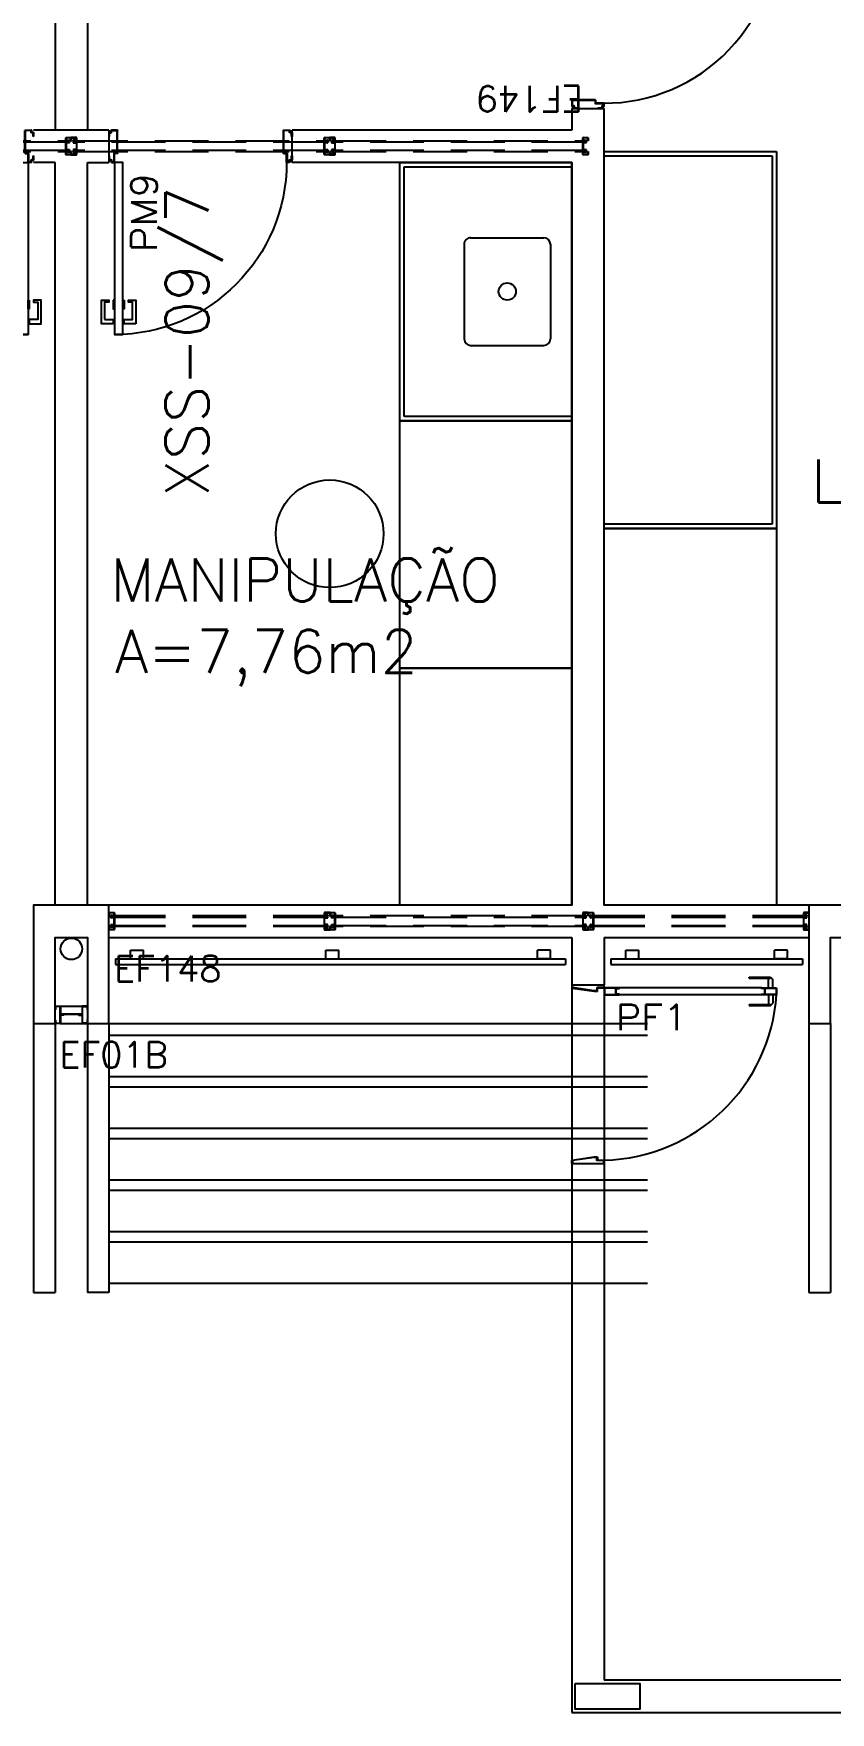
# Model space of a CAD drawing. Header units: millimetres. Extents: x 2046 to 2564, y 885 to 1120.
# Drawn here: x 2190.71 to 2194.41, y 918.5 to 926.3 of the extents above; entities that cross this region are included whole.
import ezdxf

# ---------------------------------------------------------------- set-up
doc = ezdxf.new("R2010")
doc.units = ezdxf.units.MM
doc.header["$LTSCALE"] = 10
doc.linetypes.add('HIDDEN', pattern=[0.375, 0.25, -0.125])
for name, color, linetype in [('AR-ALV', 2, 'Continuous'), ('AR-ALV-H', 1, 'Continuous'), ('AR-BANCADAS', 1, 'Continuous'), ('AR-BRISEPROJ', 1, 'HIDDEN'), ('AR-ESQ', 1, 'Continuous'), ('AR-ESQ-C', 1, 'Continuous'), ('AR-ESTC', 3, 'Continuous'), ('AR-PERGOLAPROJ', 1, 'HIDDEN'), ('AR-PORTA', 1, 'Continuous'), ('AR-PROJ', 1, 'HIDDEN'), ('BC- VISTA', 1, 'Continuous'), ('BC-CUBA', 1, 'Continuous'), ('BGR- VISTA', 12, 'Continuous'), ('BR-MONTANTE', 242, 'Continuous'), ('BR-PAINEL', 1, 'Continuous'), ('coz1', 1, 'Continuous'), ('DET-VIDRO-FERR-V', 2, 'Continuous'), ('DT-ESQ-CHAPA DOBRADA-C', 1, 'Continuous'), ('DT-ESQ-CHAPA DOBRADA-V', 2, 'Continuous'), ('DT-ESQ-MARCO-V', 1, 'Continuous'), ('DT-ESQ-PERFIL U-C', 2, 'Continuous'), ('DT-ESQ-PROJ', 1, 'HIDDEN'), ('DT-TXTESQ', 2, 'Continuous'), ('DT-TXTMOD', 1, 'Continuous'), ('ENDEREÇO', 2, 'Continuous'), ('maçaneta', 1, 'Continuous'), ('mov', 1, 'Continuous'), ('PF-TXT', 2, 'Continuous'), ('PF-V', 1, 'Continuous'), ('PG-PROJ', 1, 'HIDDEN'), ('PM-PERFIL U-C', 2, 'Continuous'), ('PM-TXT', 2, 'Continuous'), ('PM-VIDRO', 2, 'Continuous'), ('pm1', 2, 'Continuous'), ('pm2', 1, 'Continuous'), ('Área', 2, 'Continuous')]:
    doc.layers.add(name, color=color, linetype=linetype)
doc.styles.add('S10', font='simplex.shx', dxfattribs={"height": 0.1})
doc.styles.add('S12', font='simplex.shx', dxfattribs={"width": 1.1, "height": 0.12})
doc.styles.add('UNB-100', font='simplex.shx', dxfattribs={"height": 0.2})
doc.styles.add('UNB1-100', font='simplex.shx', dxfattribs={"height": 0.2})

# ---------------------------------------------------------------- blocks, each defined once
blk = doc.blocks.new('BCP08')
at = {"layer": 'BC- VISTA'}
blk.add_lwpolyline([(0.8, 0), (0.8, -1.1), (0, -1.1), (0, 0)], close=True, dxfattribs=at)
blk = doc.blocks.new('BCP16')
at = {"layer": 'BC- VISTA'}
blk.add_lwpolyline([(0.8, 0), (0.8, -1.75), (0, -1.75), (0, 0)], close=True, dxfattribs=at)
blk = doc.blocks.new('CUBAbnc-01P')
at = {"layer": 'coz1'}
for p, q in [((-0.25, -0.4705), (-0.25, -0.1305)), ((-0.22, -0.1005), (0.22, -0.1005)), ((0.25, -0.4705), (0.25, -0.1305)), ((-0.22, -0.5005), (0.22, -0.5005))]:
    blk.add_line(p, q, dxfattribs=at)
blk.add_circle((0, -0.3005), 0.04, dxfattribs=at)
for centre, start, end in [((-0.22, -0.1305), 90, 180), ((0.22, -0.1305), 0, 90), ((-0.22, -0.4705), 180, 270), ((0.22, -0.4705), 270, 0)]:
    blk.add_arc(centre, 0.03, start, end, dxfattribs=at)
blk = doc.blocks.new('BCP01')
at = {"layer": 'BC- VISTA'}
for p, q in [((0, -0.02), (0.78, -0.02)), ((0.78, -0.02), (0.78, -1.18)), ((0.78, -1.18), (0, -1.18))]:
    blk.add_line(p, q, dxfattribs=at)
blk.add_lwpolyline([(0.8, 0), (0.8, -1.2), (0, -1.2), (0, 0)], close=True, dxfattribs=at)
at = {"layer": 'BC-CUBA', "rotation": 90}
blk.add_blockref('CUBAbnc-01P', (0, -0.6), dxfattribs=at)
blk = doc.blocks.new('BCP10')
at = {"layer": 'BC- VISTA'}
blk.add_lwpolyline([(0.8, 0), (0.8, -1.15), (0, -1.15), (0, 0)], close=True, dxfattribs=at)
blk = doc.blocks.new('BCP05')
at = {"layer": 'BC- VISTA'}
for p, q in [((0, -0.02), (0.78, -0.02)), ((0.78, -0.02), (0.78, -1.73)), ((0.78, -1.73), (0, -1.73))]:
    blk.add_line(p, q, dxfattribs=at)
blk.add_lwpolyline([(0.8, 0), (0.8, -1.75), (0, -1.75), (0, 0)], close=True, dxfattribs=at)
blk = doc.blocks.new('PG-MODULO3-PJ-B')
at = {"layer": 'PG-PROJ'}
for p, q in [((0, 0), (0, -1.25)), ((3.45, 0), (3.45, -1.25)), ((0.1, 0), (3.35, 0)), ((0.1, 0), (0.1, -1.25)), ((0.1, -0.0535), (3.35, -0.0535)), ((3.35, 0), (3.35, -1.25)), ((0.1, -0.2457), (3.35, -0.2457)), ((0.1, -0.2935), (3.35, -0.2935)), ((0.1, -0.4857), (3.35, -0.4857)), ((0.1, -0.5335), (3.35, -0.5335)), ((0.1, -0.7257), (3.35, -0.7257)), ((0.1, -0.7735), (3.35, -0.7735)), ((0.1, -0.9657), (3.35, -0.9657)), ((0.1, -1.0135), (3.35, -1.0135)), ((0.1, -1.2057), (3.35, -1.2057)), ((0.1, -1.25), (0, -1.25)), ((3.35, -1.25), (3.45, -1.25))]:
    blk.add_line(p, q, dxfattribs=at)
blk = doc.blocks.new('BR-MODULO4')
at = {"layer": 'BR-MONTANTE'}
for p, q in [((0.1, -0.1), (0.1, -0.06)), ((0.1, -0.06), (0.16, -0.06)), ((0.16, -0.1), (0.16, -0.06)), ((1.0075, -0.06), (1.0675, -0.06)), ((1.0075, -0.1), (1.0075, -0.06)), ((1.0675, -0.1), (1.0675, -0.06)), ((1.99, -0.1), (1.99, -0.06)), ((2.05, -0.06), (1.99, -0.06)), ((2.05, -0.1), (2.05, -0.06)), ((0.1, -0.1), (0.16, -0.1)), ((1.0075, -0.1), (1.0675, -0.1)), ((2.05, -0.1), (1.99, -0.1))]:
    blk.add_line(p, q, dxfattribs=at)
at = {"layer": 'BR-PAINEL'}
for p, q in [((0.03, -0.1), (2.12, -0.1)), ((0.03, -0.1), (0.03, -0.1266)), ((0.03, -0.1266), (2.12, -0.1266)), ((2.12, -0.1), (2.12, -0.1266))]:
    blk.add_line(p, q, dxfattribs=at)
blk = doc.blocks.new('BR-MODULO5')
at = {"layer": 'BR-MONTANTE'}
for p, q in [((0.1, -0.1), (0.1, -0.06)), ((0.1, -0.06), (0.16, -0.06)), ((0.16, -0.1), (0.16, -0.06)), ((0.79, -0.1), (0.79, -0.06)), ((0.85, -0.06), (0.79, -0.06)), ((0.85, -0.1), (0.85, -0.06)), ((0.1, -0.1), (0.16, -0.1)), ((0.85, -0.1), (0.79, -0.1))]:
    blk.add_line(p, q, dxfattribs=at)
at = {"layer": 'BR-PAINEL'}
for p, q in [((0.03, -0.1), (0.92, -0.1)), ((0.03, -0.1), (0.03, -0.1266)), ((0.03, -0.1266), (0.92, -0.1266)), ((0.92, -0.1), (0.92, -0.1266))]:
    blk.add_line(p, q, dxfattribs=at)
blk = doc.blocks.new('EF01B-P')
at = {"layer": 'DT-ESQ-CHAPA DOBRADA-C', "ltscale": 0.1}
blk.add_line((0.1235, 0.043), (0.0265, 0.043), dxfattribs=at)
blk.add_line((0.1235, 0.043), (0.0265, 0.043), dxfattribs=at)
blk.add_lwpolyline([(0.0265, 0.0445), (0.1235, 0.0445, -1), (0.1235, 0.0415), (0.0265, 0.0415, -1)], format="xyb", close=True, dxfattribs=at)
at = {"layer": 'DT-ESQ-MARCO-V', "ltscale": 0.1}
for p, q in [((0.0235, 0.08), (0.1265, 0.08)), ((0.0235, 0), (0.1265, 0))]:
    blk.add_line(p, q, dxfattribs=at)
at = {"layer": 'DT-ESQ-PERFIL U-C', "ltscale": 0.1}
for points in [[(0.025, 0.0634), (0.025, 0.0415), (0.0385, 0.0415, -1), (0.0385, 0.0385), (0.025, 0.0385), (0.025, 0.0015, -0.414214), (0.0235, 0), (0.0015, 0, -0.414214), (0, 0.0015), (0, 0.015), (0.0015, 0.015), (0.0015, 0.0015), (0.0235, 0.0015), (0.0235, 0.0385, -0.414214), (0.025, 0.04, -0.414214), (0.0235, 0.0415), (0.0235, 0.0634), (0.0235, 0.0785), (0.0015, 0.0785), (0.0015, 0.065), (0, 0.065), (0, 0.0785, -0.414214), (0.0015, 0.08), (0.0235, 0.08, -0.414214), (0.025, 0.0785)], [(0.125, 0.0634), (0.125, 0.0415), (0.1115, 0.0415, 1), (0.1115, 0.0385), (0.125, 0.0385), (0.125, 0.0015, 0.414214), (0.1265, 0), (0.1485, 0, 0.414214), (0.15, 0.0015), (0.15, 0.015), (0.1485, 0.015), (0.1485, 0.0015), (0.1265, 0.0015), (0.1265, 0.0385, 0.414214), (0.125, 0.04, 0.414214), (0.1265, 0.0415), (0.1265, 0.0634), (0.1265, 0.0785), (0.1485, 0.0785), (0.1485, 0.065), (0.15, 0.065), (0.15, 0.0785, 0.414214), (0.1485, 0.08), (0.1265, 0.08, 0.414214), (0.125, 0.0785)]]:
    blk.add_lwpolyline(points, format="xyb", close=True, dxfattribs=at)
for points in [[(0.025, 0.04), (0.0385, 0.04)], [(0.1115, 0.04), (0.125, 0.04)]]:
    blk.add_lwpolyline(points, dxfattribs=at)
at = {"layer": 'DT-TXTESQ', "ltscale": 0.1, "style": 'S12'}
blk.add_text('EF01B', height=0.12, dxfattribs=at).set_placement((0.0192, -0.205))
at = {"layer": 'DT-TXTMOD', "ltscale": 0.1, "style": 'S10', "flags": 3}
blk.add_attdef('EF01B', (0.0207, -0.14), '', height=0.1, dxfattribs=at)
blk = doc.blocks.new('EF149-P')
at = {"layer": 'DT-ESQ-PROJ', "ltscale": 0.1}
for points in [[(0.025, 0.0115), (0.025, 0.0015, -0.414214), (0.0235, 0), (0.0015, 0, -0.414214), (0, 0.0015), (0, 0.015), (0.0015, 0.015), (0.0015, 0.002, 0.414214), (0.002, 0.0015), (0.023, 0.0015, 0.414214), (0.0235, 0.002), (0.0235, 0.0115), (0.0105, 0.0115, -0.414214), (0.009, 0.013), (0.009, 0.023, -0.414214), (0.0105, 0.0245), (0.0235, 0.0245), (0.0235, 0.0555), (0.0105, 0.0555, -0.414214), (0.009, 0.057), (0.009, 0.067, -0.414214), (0.0105, 0.0685), (0.0235, 0.0685), (0.0235, 0.078, 0.414214), (0.023, 0.0785), (0.002, 0.0785, 0.414214), (0.0015, 0.078), (0.0015, 0.065), (0, 0.065), (0, 0.0785, -0.414214), (0.0015, 0.08), (0.0235, 0.08, -0.414214), (0.025, 0.0785), (0.025, 0.0685, -0.414214), (0.0235, 0.067), (0.0105, 0.067), (0.0105, 0.057), (0.0235, 0.057), (0.0235, 0.057, -0.414214), (0.025, 0.0555), (0.025, 0.0245, -0.414214), (0.0235, 0.023), (0.0235, 0.023), (0.0105, 0.023), (0.0105, 0.013), (0.0235, 0.013, -0.414214)], [(1.175, 0.0115), (1.175, 0.0015, 0.414214), (1.1765, 0), (1.1985, 0, 0.414214), (1.2, 0.0015), (1.2, 0.015), (1.1985, 0.015), (1.1985, 0.002, -0.414214), (1.198, 0.0015), (1.177, 0.0015, -0.414214), (1.1765, 0.002), (1.1765, 0.0115), (1.1895, 0.0115, 0.414214), (1.191, 0.013), (1.191, 0.023, 0.414214), (1.1895, 0.0245), (1.1765, 0.0245), (1.1765, 0.0555), (1.1895, 0.0555, 0.414214), (1.191, 0.057), (1.191, 0.067, 0.414214), (1.1895, 0.0685), (1.1765, 0.0685), (1.1765, 0.078, -0.414214), (1.177, 0.0785), (1.198, 0.0785, -0.414214), (1.1985, 0.078), (1.1985, 0.065), (1.2, 0.065), (1.2, 0.0785, 0.414214), (1.1985, 0.08), (1.1765, 0.08, 0.414214), (1.175, 0.0785), (1.175, 0.0685, 0.414214), (1.1765, 0.067), (1.1895, 0.067), (1.1895, 0.057), (1.1765, 0.057), (1.1765, 0.057, 0.414214), (1.175, 0.0555), (1.175, 0.0245, 0.414214), (1.1765, 0.023), (1.1765, 0.023), (1.1895, 0.023), (1.1895, 0.013), (1.1765, 0.013, 0.414214)], [(1.225, 0.0115), (1.225, 0.0015, -0.414214), (1.2235, 0), (1.2015, 0, -0.414214), (1.2, 0.0015), (1.2, 0.015), (1.2015, 0.015), (1.2015, 0.002, 0.414214), (1.202, 0.0015), (1.223, 0.0015, 0.414214), (1.2235, 0.002), (1.2235, 0.0115), (1.2105, 0.0115, -0.414214), (1.209, 0.013), (1.209, 0.023, -0.414214), (1.2105, 0.0245), (1.2235, 0.0245), (1.2235, 0.0555), (1.2105, 0.0555, -0.414214), (1.209, 0.057), (1.209, 0.067, -0.414214), (1.2105, 0.0685), (1.2235, 0.0685), (1.2235, 0.078, 0.414214), (1.223, 0.0785), (1.202, 0.0785, 0.414214), (1.2015, 0.078), (1.2015, 0.065), (1.2, 0.065), (1.2, 0.0785, -0.414214), (1.2015, 0.08), (1.2235, 0.08, -0.414214), (1.225, 0.0785), (1.225, 0.0685, -0.414214), (1.2235, 0.067), (1.2105, 0.067), (1.2105, 0.057), (1.2235, 0.057), (1.2235, 0.057, -0.414214), (1.225, 0.0555), (1.225, 0.0245, -0.414214), (1.2235, 0.023), (1.2235, 0.023), (1.2105, 0.023), (1.2105, 0.013), (1.2235, 0.013, -0.414214)], [(2.375, 0.0115), (2.375, 0.0015, 0.414214), (2.3765, 0), (2.3985, 0, 0.414214), (2.4, 0.0015), (2.4, 0.015), (2.3985, 0.015), (2.3985, 0.002, -0.414214), (2.398, 0.0015), (2.377, 0.0015, -0.414214), (2.3765, 0.002), (2.3765, 0.0115), (2.3895, 0.0115, 0.414214), (2.391, 0.013), (2.391, 0.023, 0.414214), (2.3895, 0.0245), (2.3765, 0.0245), (2.3765, 0.0555), (2.3895, 0.0555, 0.414214), (2.391, 0.057), (2.391, 0.067, 0.414214), (2.3895, 0.0685), (2.3765, 0.0685), (2.3765, 0.078, -0.414214), (2.377, 0.0785), (2.398, 0.0785, -0.414214), (2.3985, 0.078), (2.3985, 0.065), (2.4, 0.065), (2.4, 0.0785, 0.414214), (2.3985, 0.08), (2.3765, 0.08, 0.414214), (2.375, 0.0785), (2.375, 0.0685, 0.414214), (2.3765, 0.067), (2.3895, 0.067), (2.3895, 0.057), (2.3765, 0.057), (2.3765, 0.057, 0.414214), (2.375, 0.0555), (2.375, 0.0245, 0.414214), (2.3765, 0.023), (2.3765, 0.023), (2.3895, 0.023), (2.3895, 0.013), (2.3765, 0.013, 0.414214)], [(2.425, 0.0115), (2.425, 0.0015, -0.414214), (2.4235, 0), (2.4015, 0, -0.414214), (2.4, 0.0015), (2.4, 0.015), (2.4015, 0.015), (2.4015, 0.002, 0.414214), (2.402, 0.0015), (2.423, 0.0015, 0.414214), (2.4235, 0.002), (2.4235, 0.0115), (2.4105, 0.0115, -0.414214), (2.409, 0.013), (2.409, 0.023, -0.414214), (2.4105, 0.0245), (2.4235, 0.0245), (2.4235, 0.0555), (2.4105, 0.0555, -0.414214), (2.409, 0.057), (2.409, 0.067, -0.414214), (2.4105, 0.0685), (2.4235, 0.0685), (2.4235, 0.078, 0.414214), (2.423, 0.0785), (2.402, 0.0785, 0.414214), (2.4015, 0.078), (2.4015, 0.065), (2.4, 0.065), (2.4, 0.0785, -0.414214), (2.4015, 0.08), (2.4235, 0.08, -0.414214), (2.425, 0.0785), (2.425, 0.0685, -0.414214), (2.4235, 0.067), (2.4105, 0.067), (2.4105, 0.057), (2.4235, 0.057), (2.4235, 0.057, -0.414214), (2.425, 0.0555), (2.425, 0.0245, -0.414214), (2.4235, 0.023), (2.4235, 0.023), (2.4105, 0.023), (2.4105, 0.013), (2.4235, 0.013, -0.414214)], [(3.575, 0.0115), (3.575, 0.0015, 0.414214), (3.5765, 0), (3.5985, 0, 0.414214), (3.6, 0.0015), (3.6, 0.015), (3.5985, 0.015), (3.5985, 0.002, -0.414214), (3.598, 0.0015), (3.577, 0.0015, -0.414214), (3.5765, 0.002), (3.5765, 0.0115), (3.5895, 0.0115, 0.414214), (3.591, 0.013), (3.591, 0.023, 0.414214), (3.5895, 0.0245), (3.5765, 0.0245), (3.5765, 0.0555), (3.5895, 0.0555, 0.414214), (3.591, 0.057), (3.591, 0.067, 0.414214), (3.5895, 0.0685), (3.5765, 0.0685), (3.5765, 0.078, -0.414214), (3.577, 0.0785), (3.598, 0.0785, -0.414214), (3.5985, 0.078), (3.5985, 0.065), (3.6, 0.065), (3.6, 0.0785, 0.414214), (3.5985, 0.08), (3.5765, 0.08, 0.414214), (3.575, 0.0785), (3.575, 0.0685, 0.414214), (3.5765, 0.067), (3.5895, 0.067), (3.5895, 0.057), (3.5765, 0.057), (3.5765, 0.057, 0.414214), (3.575, 0.0555), (3.575, 0.0245, 0.414214), (3.5765, 0.023), (3.5765, 0.023), (3.5895, 0.023), (3.5895, 0.013), (3.5765, 0.013, 0.414214)], [(3.625, 0.0115), (3.625, 0.0015, -0.414214), (3.6235, 0), (3.6015, 0, -0.414214), (3.6, 0.0015), (3.6, 0.015), (3.6015, 0.015), (3.6015, 0.002, 0.414214), (3.602, 0.0015), (3.623, 0.0015, 0.414214), (3.6235, 0.002), (3.6235, 0.0115), (3.6105, 0.0115, -0.414214), (3.609, 0.013), (3.609, 0.023, -0.414214), (3.6105, 0.0245), (3.6235, 0.0245), (3.6235, 0.0555), (3.6105, 0.0555, -0.414214), (3.609, 0.057), (3.609, 0.067, -0.414214), (3.6105, 0.0685), (3.6235, 0.0685), (3.6235, 0.078, 0.414214), (3.623, 0.0785), (3.602, 0.0785, 0.414214), (3.6015, 0.078), (3.6015, 0.065), (3.6, 0.065), (3.6, 0.0785, -0.414214), (3.6015, 0.08), (3.6235, 0.08, -0.414214), (3.625, 0.0785), (3.625, 0.0685, -0.414214), (3.6235, 0.067), (3.6105, 0.067), (3.6105, 0.057), (3.6235, 0.057), (3.6235, 0.057, -0.414214), (3.625, 0.0555), (3.625, 0.0245, -0.414214), (3.6235, 0.023), (3.6235, 0.023), (3.6105, 0.023), (3.6105, 0.013), (3.6235, 0.013, -0.414214)], [(4.775, 0.0115), (4.775, 0.0015, 0.414214), (4.7765, 0), (4.7985, 0, 0.414214), (4.8, 0.0015), (4.8, 0.015), (4.7985, 0.015), (4.7985, 0.002, -0.414214), (4.798, 0.0015), (4.777, 0.0015, -0.414214), (4.7765, 0.002), (4.7765, 0.0115), (4.7895, 0.0115, 0.414214), (4.791, 0.013), (4.791, 0.023, 0.414214), (4.7895, 0.0245), (4.7765, 0.0245), (4.7765, 0.0555), (4.7895, 0.0555, 0.414214), (4.791, 0.057), (4.791, 0.067, 0.414214), (4.7895, 0.0685), (4.7765, 0.0685), (4.7765, 0.078, -0.414214), (4.777, 0.0785), (4.798, 0.0785, -0.414214), (4.7985, 0.078), (4.7985, 0.065), (4.8, 0.065), (4.8, 0.0785, 0.414214), (4.7985, 0.08), (4.7765, 0.08, 0.414214), (4.775, 0.0785), (4.775, 0.0685, 0.414214), (4.7765, 0.067), (4.7895, 0.067), (4.7895, 0.057), (4.7765, 0.057), (4.7765, 0.057, 0.414214), (4.775, 0.0555), (4.775, 0.0245, 0.414214), (4.7765, 0.023), (4.7765, 0.023), (4.7895, 0.023), (4.7895, 0.013), (4.7765, 0.013, 0.414214)]]:
    blk.add_lwpolyline(points, format="xyb", close=True, dxfattribs=at)
for points in [[(1.1875, 0.059), (1.1875, 0.065), (0.0125, 0.065), (0.0125, 0.059)], [(1.1875, 0.021), (1.1875, 0.015), (0.0125, 0.015), (0.0125, 0.021)], [(2.3875, 0.059), (2.3875, 0.065), (1.2125, 0.065), (1.2125, 0.059)], [(2.3875, 0.021), (2.3875, 0.015), (1.2125, 0.015), (1.2125, 0.021)], [(3.5875, 0.059), (3.5875, 0.065), (2.4125, 0.065), (2.4125, 0.059)], [(3.5875, 0.021), (3.5875, 0.015), (2.4125, 0.015), (2.4125, 0.021)], [(4.7875, 0.059), (4.7875, 0.065), (3.6125, 0.065), (3.6125, 0.059)], [(4.7875, 0.021), (4.7875, 0.015), (3.6125, 0.015), (3.6125, 0.021)]]:
    blk.add_lwpolyline(points, close=True, dxfattribs=at)
at = {"layer": 'DT-TXTESQ', "ltscale": 0.1, "style": 'S12'}
blk.add_text('EF149', height=0.12, dxfattribs=at).set_placement((0.0235, -0.24))
at = {"layer": 'DT-TXTMOD', "ltscale": 0.1, "style": 'S10', "flags": 3}
for tag, p in [('M27', (0.0235, -0.14)), ('M28', (0.427, -0.14)), ('M29', (0.8306, -0.14)), ('M30', (1.2341, -0.14)), ('M31', (1.6376, -0.14)), ('M32', (2.0412, -0.14)), ('M33', (2.4447, -0.14)), ('M34', (2.8482, -0.14))]:
    blk.add_attdef(tag, p, '', height=0.1, dxfattribs=at)
blk = doc.blocks.new('EF148-P')
at = {"layer": 'DT-ESQ-PROJ', "ltscale": 0.1}
for points in [[(0.05, 0.01), (0.05, 0, -0.414214), (0.0485, -0.0015), (0.0265, -0.0015, -0.414214), (0.025, 0), (0.025, 0.0135), (0.0265, 0.0135), (0.0265, 0.0005, 0.414214), (0.027, 0), (0.048, 0, 0.414214), (0.0485, 0.0005), (0.0485, 0.01), (0.0355, 0.01, -0.414214), (0.034, 0.0115), (0.034, 0.0215, -0.414214), (0.0355, 0.023), (0.0485, 0.023), (0.0485, 0.054), (0.0355, 0.054, -0.414214), (0.034, 0.0555), (0.034, 0.0655, -0.414214), (0.0355, 0.067), (0.0485, 0.067), (0.0485, 0.0765, 0.414214), (0.048, 0.077), (0.027, 0.077, 0.414214), (0.0265, 0.0765), (0.0265, 0.0635), (0.025, 0.0635), (0.025, 0.077, -0.414214), (0.0265, 0.0785), (0.0485, 0.0785, -0.414214), (0.05, 0.077), (0.05, 0.067, -0.414214), (0.0485, 0.0655), (0.0355, 0.0655), (0.0355, 0.0555), (0.0485, 0.0555), (0.0485, 0.0555, -0.414214), (0.05, 0.054), (0.05, 0.023, -0.414214), (0.0485, 0.0215), (0.0485, 0.0215), (0.0355, 0.0215), (0.0355, 0.0115), (0.0485, 0.0115, -0.414214)], [(1.025, 0.01), (1.025, 0, 0.414214), (1.0265, -0.0015), (1.0485, -0.0015, 0.414214), (1.05, 0), (1.05, 0.0135), (1.0485, 0.0135), (1.0485, 0.0005, -0.414214), (1.048, 0), (1.027, 0, -0.414214), (1.0265, 0.0005), (1.0265, 0.01), (1.0395, 0.01, 0.414214), (1.041, 0.0115), (1.041, 0.0215, 0.414214), (1.0395, 0.023), (1.0265, 0.023), (1.0265, 0.054), (1.0395, 0.054, 0.414214), (1.041, 0.0555), (1.041, 0.0655, 0.414214), (1.0395, 0.067), (1.0265, 0.067), (1.0265, 0.0765, -0.414214), (1.027, 0.077), (1.048, 0.077, -0.414214), (1.0485, 0.0765), (1.0485, 0.0635), (1.05, 0.0635), (1.05, 0.077, 0.414214), (1.0485, 0.0785), (1.0265, 0.0785, 0.414214), (1.025, 0.077), (1.025, 0.067, 0.414214), (1.0265, 0.0655), (1.0395, 0.0655), (1.0395, 0.0555), (1.0265, 0.0555), (1.0265, 0.0555, 0.414214), (1.025, 0.054), (1.025, 0.023, 0.414214), (1.0265, 0.0215), (1.0265, 0.0215), (1.0395, 0.0215), (1.0395, 0.0115), (1.0265, 0.0115, 0.414214)], [(1.075, 0.01), (1.075, 0, -0.414214), (1.0735, -0.0015), (1.0515, -0.0015, -0.414214), (1.05, 0), (1.05, 0.0135), (1.0515, 0.0135), (1.0515, 0.0005, 0.414214), (1.052, 0), (1.073, 0, 0.414214), (1.0735, 0.0005), (1.0735, 0.01), (1.0605, 0.01, -0.414214), (1.059, 0.0115), (1.059, 0.0215, -0.414214), (1.0605, 0.023), (1.0735, 0.023), (1.0735, 0.054), (1.0605, 0.054, -0.414214), (1.059, 0.0555), (1.059, 0.0655, -0.414214), (1.0605, 0.067), (1.0735, 0.067), (1.0735, 0.0765, 0.414214), (1.073, 0.077), (1.052, 0.077, 0.414214), (1.0515, 0.0765), (1.0515, 0.0635), (1.05, 0.0635), (1.05, 0.077, -0.414214), (1.0515, 0.0785), (1.0735, 0.0785, -0.414214), (1.075, 0.077), (1.075, 0.067, -0.414214), (1.0735, 0.0655), (1.0605, 0.0655), (1.0605, 0.0555), (1.0735, 0.0555), (1.0735, 0.0555, -0.414214), (1.075, 0.054), (1.075, 0.023, -0.414214), (1.0735, 0.0215), (1.0735, 0.0215), (1.0605, 0.0215), (1.0605, 0.0115), (1.0735, 0.0115, -0.414214)], [(2.225, 0.01), (2.225, 0, 0.414214), (2.2265, -0.0015), (2.2485, -0.0015, 0.414214), (2.25, 0), (2.25, 0.0135), (2.2485, 0.0135), (2.2485, 0.0005, -0.414214), (2.248, 0), (2.227, 0, -0.414214), (2.2265, 0.0005), (2.2265, 0.01), (2.2395, 0.01, 0.414214), (2.241, 0.0115), (2.241, 0.0215, 0.414214), (2.2395, 0.023), (2.2265, 0.023), (2.2265, 0.054), (2.2395, 0.054, 0.414214), (2.241, 0.0555), (2.241, 0.0655, 0.414214), (2.2395, 0.067), (2.2265, 0.067), (2.2265, 0.0765, -0.414214), (2.227, 0.077), (2.248, 0.077, -0.414214), (2.2485, 0.0765), (2.2485, 0.0635), (2.25, 0.0635), (2.25, 0.077, 0.414214), (2.2485, 0.0785), (2.2265, 0.0785, 0.414214), (2.225, 0.077), (2.225, 0.067, 0.414214), (2.2265, 0.0655), (2.2395, 0.0655), (2.2395, 0.0555), (2.2265, 0.0555), (2.2265, 0.0555, 0.414214), (2.225, 0.054), (2.225, 0.023, 0.414214), (2.2265, 0.0215), (2.2265, 0.0215), (2.2395, 0.0215), (2.2395, 0.0115), (2.2265, 0.0115, 0.414214)], [(2.275, 0.01), (2.275, 0, -0.414214), (2.2735, -0.0015), (2.2515, -0.0015, -0.414214), (2.25, 0), (2.25, 0.0135), (2.2515, 0.0135), (2.2515, 0.0005, 0.414214), (2.252, 0), (2.273, 0, 0.414214), (2.2735, 0.0005), (2.2735, 0.01), (2.2605, 0.01, -0.414214), (2.259, 0.0115), (2.259, 0.0215, -0.414214), (2.2605, 0.023), (2.2735, 0.023), (2.2735, 0.054), (2.2605, 0.054, -0.414214), (2.259, 0.0555), (2.259, 0.0655, -0.414214), (2.2605, 0.067), (2.2735, 0.067), (2.2735, 0.0765, 0.414214), (2.273, 0.077), (2.252, 0.077, 0.414214), (2.2515, 0.0765), (2.2515, 0.0635), (2.25, 0.0635), (2.25, 0.077, -0.414214), (2.2515, 0.0785), (2.2735, 0.0785, -0.414214), (2.275, 0.077), (2.275, 0.067, -0.414214), (2.2735, 0.0655), (2.2605, 0.0655), (2.2605, 0.0555), (2.2735, 0.0555), (2.2735, 0.0555, -0.414214), (2.275, 0.054), (2.275, 0.023, -0.414214), (2.2735, 0.0215), (2.2735, 0.0215), (2.2605, 0.0215), (2.2605, 0.0115), (2.2735, 0.0115, -0.414214)], [(3.25, 0.01), (3.25, 0, 0.414214), (3.2515, -0.0015), (3.2735, -0.0015, 0.414214), (3.275, 0), (3.275, 0.0135), (3.2735, 0.0135), (3.2735, 0.0005, -0.414214), (3.273, 0), (3.252, 0, -0.414214), (3.2515, 0.0005), (3.2515, 0.01), (3.2645, 0.01, 0.414214), (3.266, 0.0115), (3.266, 0.0215, 0.414214), (3.2645, 0.023), (3.2515, 0.023), (3.2515, 0.054), (3.2645, 0.054, 0.414214), (3.266, 0.0555), (3.266, 0.0655, 0.414214), (3.2645, 0.067), (3.2515, 0.067), (3.2515, 0.0765, -0.414214), (3.252, 0.077), (3.273, 0.077, -0.414214), (3.2735, 0.0765), (3.2735, 0.0635), (3.275, 0.0635), (3.275, 0.077, 0.414214), (3.2735, 0.0785), (3.2515, 0.0785, 0.414214), (3.25, 0.077), (3.25, 0.067, 0.414214), (3.2515, 0.0655), (3.2645, 0.0655), (3.2645, 0.0555), (3.2515, 0.0555), (3.2515, 0.0555, 0.414214), (3.25, 0.054), (3.25, 0.023, 0.414214), (3.2515, 0.0215), (3.2515, 0.0215), (3.2645, 0.0215), (3.2645, 0.0115), (3.2515, 0.0115, 0.414214)]]:
    blk.add_lwpolyline(points, format="xyb", close=True, dxfattribs=at)
for points in [[(1.0375, 0.0575), (1.0375, 0.0635), (0.0375, 0.0635), (0.0375, 0.0575)], [(1.0375, 0.0195), (1.0375, 0.0135), (0.0375, 0.0135), (0.0375, 0.0195)], [(2.2375, 0.0575), (2.2375, 0.0635), (1.0625, 0.0635), (1.0625, 0.0575)], [(2.2375, 0.0195), (2.2375, 0.0135), (1.0625, 0.0135), (1.0625, 0.0195)], [(3.2625, 0.0575), (3.2625, 0.0635), (2.2625, 0.0635), (2.2625, 0.0575)], [(3.2625, 0.0195), (3.2625, 0.0135), (2.2625, 0.0135), (2.2625, 0.0195)]]:
    blk.add_lwpolyline(points, close=True, dxfattribs=at)
at = {"layer": 'DT-TXTESQ', "ltscale": 0.1, "style": 'S12'}
blk.add_text('EF148', height=0.12, dxfattribs=at).set_placement((0.0485, -0.2415))
at = {"layer": 'DT-TXTMOD', "ltscale": 0.1, "style": 'S10', "flags": 3}
for tag, p in [('M27', (0.0485, -0.1415)), ('M28', (0.452, -0.1415)), ('M29', (0.8556, -0.1415)), ('M30', (1.2591, -0.1415)), ('M31', (1.6626, -0.1415)), ('M32', (2.0662, -0.1415)), ('M33', (2.4697, -0.1415)), ('M34', (2.8732, -0.1415))]:
    blk.add_attdef(tag, p, '', height=0.1, dxfattribs=at)
blk = doc.blocks.new('PF1')
at = {"layer": 'AR-ALV-H'}
blk.add_arc((-0.0069, 0.129), 0.8221, 1.46101, 86.31413, dxfattribs=at)
at = {"layer": 'DET-VIDRO-FERR-V'}
for points in [[(0.03, 0.103), (0.03, 0.1165, 0.414214), (0.0285, 0.118), (0.015, 0.118), (0.015, 0.1485, 0.414214), (0.0135, 0.15), (0, 0.15), (0, 0.148), (0.013, 0.148), (0.013, 0.1175, 0.414214), (0.0145, 0.116), (0.028, 0.116), (0.028, 0.1031), (0.0133, 0.002), (0, 0.002), (0, 0), (0.0137, 0, 0.372464), (0.0152, 0.0013)], [(0.8, 0.103), (0.8, 0.1165, -0.414214), (0.8015, 0.118), (0.815, 0.118), (0.815, 0.1485, -0.414214), (0.8165, 0.15), (0.83, 0.15), (0.83, 0.148), (0.817, 0.148), (0.817, 0.1175, -0.414214), (0.8155, 0.116), (0.802, 0.116), (0.802, 0.1031), (0.8167, 0.002), (0.83, 0.002), (0.83, 0), (0.8163, 0, -0.372464), (0.8148, 0.0013)]]:
    blk.add_lwpolyline(points, format="xyb", close=True, dxfattribs=at)
at = {"layer": 'DT-ESQ-CHAPA DOBRADA-C'}
for p, q in [((0.0165, 0.895), (0.0165, 0.8815)), ((0.0445, 0.895), (0.0445, 0.8815)), ((0.0165, 0.205), (0.0165, 0.2185)), ((0.0445, 0.205), (0.0445, 0.2185))]:
    blk.add_line(p, q, dxfattribs=at)
for points in [[(0.0165, 0.95), (0.0445, 0.95, -0.414214), (0.046, 0.9485), (0.046, 0.8815, -1), (0.043, 0.8815), (0.043, 0.895), (0.018, 0.895), (0.018, 0.8815, -1), (0.015, 0.8815), (0.015, 0.9485, -0.414214)], [(0.018, 0.8965, 0.414214), (0.0165, 0.895), (0.0165, 0.9485), (0.0445, 0.9485), (0.0445, 0.895, 0.414214), (0.043, 0.8965), (0.0189, 0.8965)], [(0.0165, 0.15), (0.0445, 0.15, 0.414214), (0.046, 0.1515), (0.046, 0.2185, 1), (0.043, 0.2185), (0.043, 0.205), (0.018, 0.205), (0.018, 0.2185, 1), (0.015, 0.2185), (0.015, 0.1515, 0.414214)], [(0.018, 0.2035, -0.414214), (0.0165, 0.205), (0.0165, 0.1515), (0.0445, 0.1515), (0.0445, 0.205, -0.414214), (0.043, 0.2035), (0.0189, 0.2035)]]:
    blk.add_lwpolyline(points, format="xyb", close=True, dxfattribs=at)
at = {"layer": 'DT-ESQ-CHAPA DOBRADA-V'}
for p, q in [((0.015, 0.8815), (0.015, 0.2185)), ((0.046, 0.8815), (0.046, 0.2185))]:
    blk.add_line(p, q, dxfattribs=at)
at = {"layer": 'maçaneta'}
for p, q in [((-0.035, 0.9225), (-0.025, 0.9325)), ((-0.03, 0.9225), (-0.035, 0.9225)), ((-0.035, 0.8225), (-0.035, 0.9225)), ((-0.03, 0.8225), (-0.03, 0.9225)), ((0.015, 0.9125), (-0.03, 0.9125)), ((0.015, 0.9325), (-0.025, 0.9325)), ((0.046, 0.9325), (0.086, 0.9325)), ((0.046, 0.9125), (0.091, 0.9125)), ((0.096, 0.9225), (0.086, 0.9325)), ((0.091, 0.9225), (0.096, 0.9225)), ((0.091, 0.8225), (0.091, 0.9225)), ((0.096, 0.8225), (0.096, 0.9225)), ((-0.03, 0.8225), (-0.035, 0.8225)), ((0.091, 0.8225), (0.096, 0.8225))]:
    blk.add_line(p, q, dxfattribs=at)
at = {"layer": 'PF-V'}
for p, q in [((0.0445, 0.15), (0.8165, 0.15)), ((0.0069, 0), (0.8232, 0))]:
    blk.add_line(p, q, dxfattribs=at)
at = {"layer": 'PF-TXT', "style": 'S12', "width": 1.1}
blk.add_attdef('PF', (0.2113, 0.2022), '', height=0.12, rotation=90, dxfattribs=at)
blk = doc.blocks.new('PM9')
at = {"layer": 'maçaneta'}
for points in [[(0.02, 0.9), (-0.035, 0.9), (-0.035, 0.79), (0, 0.79), (0, 0.8), (-0.02, 0.8), (-0.02, 0.8785, -0.414214), (-0.0185, 0.88), (0.02, 0.88)], [(0.125, 0.9), (0.07, 0.9), (0.07, 0.88), (0.1085, 0.88, -0.414214), (0.11, 0.8785), (0.11, 0.8), (0.09, 0.8), (0.09, 0.79), (0.125, 0.79)]]:
    blk.add_lwpolyline(points, format="xyb", close=True, dxfattribs=at)
for points in [[(0.02, 0.79), (0.02, 0.83), (0.025, 0.83), (0.025, 0.79)], [(0.07, 0.79), (0.07, 0.83), (0.065, 0.83), (0.065, 0.79)]]:
    blk.add_lwpolyline(points, close=True, dxfattribs=at)
at = {"layer": 'mov'}
blk.add_arc((0.025, 0.15), 0.8, 0, 90, dxfattribs=at)
at = {"layer": 'PM-PERFIL U-C'}
for p, q in [((0, 0.12), (0, 0.1385)), ((0.002, 0.12), (0, 0.12)), ((0.0015, 0.14), (0.01, 0.14)), ((0.002, 0.138), (0.002, 0.12)), ((0.0105, 0.138), (0.002, 0.138)), ((0.01, 0.14), (0.01, 0.1485)), ((0.0115, 0.15), (0.0235, 0.15)), ((0.012, 0.148), (0.012, 0.1395)), ((0.023, 0.148), (0.012, 0.148)), ((0.023, 0.1085), (0.023, 0.148)), ((0.038, 0.107), (0.0245, 0.107)), ((0.025, 0.1485), (0.025, 0.109)), ((0.0385, 0.109), (0.025, 0.109)), ((0.038, 0.107), (0.038, 0.002)), ((0.04, 0.1075), (0.04, 0.002)), ((0.81, 0.1075), (0.81, 0.0015)), ((0.8115, 0.109), (0.825, 0.109)), ((0.812, 0.107), (0.8255, 0.107)), ((0.812, 0.107), (0.812, 0.002)), ((0.825, 0.1485), (0.825, 0.109)), ((0.8385, 0.15), (0.8265, 0.15)), ((0.827, 0.148), (0.838, 0.148)), ((0.827, 0.1085), (0.827, 0.148)), ((0.838, 0.148), (0.838, 0.1395)), ((0.8395, 0.138), (0.848, 0.138)), ((0.84, 0.14), (0.84, 0.1485)), ((0.8485, 0.14), (0.84, 0.14)), ((0.848, 0.138), (0.848, 0.12)), ((0.848, 0.12), (0.85, 0.12)), ((0.85, 0.12), (0.85, 0.1385)), ((0, 0.03), (0.002, 0.03)), ((0, 0.0115), (0, 0.03)), ((0.01, 0.01), (0.0015, 0.01)), ((0.002, 0.03), (0.002, 0.012)), ((0.002, 0.012), (0.0105, 0.012)), ((0.01, 0.0015), (0.01, 0.01)), ((0.0385, 0), (0.0115, 0)), ((0.012, 0.0105), (0.012, 0.002)), ((0.012, 0.002), (0.038, 0.002)), ((0.8115, 0), (0.8385, 0)), ((0.838, 0.002), (0.812, 0.002)), ((0.838, 0.0105), (0.838, 0.002)), ((0.848, 0.012), (0.8395, 0.012)), ((0.84, 0.0015), (0.84, 0.01)), ((0.84, 0.01), (0.8485, 0.01)), ((0.85, 0.03), (0.848, 0.03)), ((0.848, 0.03), (0.848, 0.012)), ((0.85, 0.0115), (0.85, 0.03))]:
    blk.add_line(p, q, dxfattribs=at)
for centre, start, end in [((0.0015, 0.1385), 90, 180), ((0.0115, 0.1485), 90, 180), ((0.0105, 0.1395), 270, 0), ((0.0245, 0.1085), 180, 270), ((0.0235, 0.1485), 360, 90), ((0.0385, 0.1075), 0, 90), ((0.8115, 0.1075), 90, 180), ((0.8265, 0.1485), 90, 180), ((0.8255, 0.1085), 270, 0), ((0.8395, 0.1395), 180, 270), ((0.8385, 0.1485), 0, 90), ((0.8485, 0.1385), 0, 90), ((0.0015, 0.0115), 180, 270), ((0.0115, 0.0015), 180, 270), ((0.0105, 0.0105), 0, 90), ((0.0385, 0.0015), 269.93864, 0), ((0.8115, 0.0015), 180, 270.06136), ((0.8395, 0.0105), 90, 180), ((0.8385, 0.0015), 270, 0), ((0.8485, 0.0115), 270, 0)]:
    blk.add_arc(centre, 0.0015, start, end, dxfattribs=at)
at = {"layer": 'pm1'}
blk.add_lwpolyline([(0.065, 0.95), (0.065, 0.15), (0.025, 0.15), (0.025, 0.95)], close=True, dxfattribs=at)
at = {"layer": 'PM-TXT', "style": 'S12', "width": 1.1}
blk.add_attdef('PM', (0.2227, 0.1601), '', height=0.12, rotation=90, dxfattribs=at)
blk = doc.blocks.new('PM3V-A')
at = {"layer": 'maçaneta'}
for points in [[(0.02, 0.9), (-0.035, 0.9), (-0.035, 0.79), (0, 0.79), (0, 0.8), (-0.02, 0.8), (-0.02, 0.8785, -0.414214), (-0.0185, 0.88), (0.02, 0.88)], [(0.125, 0.9), (0.07, 0.9), (0.07, 0.88), (0.1085, 0.88, -0.414214), (0.11, 0.8785), (0.11, 0.8), (0.09, 0.8), (0.09, 0.79), (0.125, 0.79)]]:
    blk.add_lwpolyline(points, format="xyb", close=True, dxfattribs=at)
for points in [[(0.02, 0.79), (0.02, 0.83), (0.025, 0.83), (0.025, 0.79)], [(0.07, 0.79), (0.07, 0.83), (0.065, 0.83), (0.065, 0.79)]]:
    blk.add_lwpolyline(points, close=True, dxfattribs=at)
at = {"layer": 'mov'}
blk.add_arc((0.025, 0.15), 0.8, 356.84716, 90, dxfattribs=at)
at = {"layer": 'PM-PERFIL U-C'}
for p, q in [((0, 0.12), (0, 0.1385)), ((0.002, 0.12), (0, 0.12)), ((0.0015, 0.14), (0.01, 0.14)), ((0.002, 0.138), (0.002, 0.12)), ((0.0105, 0.138), (0.002, 0.138)), ((0.01, 0.14), (0.01, 0.1485)), ((0.0115, 0.15), (0.0235, 0.15)), ((0.012, 0.148), (0.012, 0.1395)), ((0.023, 0.148), (0.012, 0.148)), ((0.023, 0.1085), (0.023, 0.148)), ((0.038, 0.107), (0.0245, 0.107)), ((0.025, 0.15), (0.025, 0.109)), ((0.025, 0.1485), (0.025, 0.109)), ((0.025, 0.109), (0.035, 0.109)), ((0.0385, 0.109), (0.025, 0.109)), ((0.038, 0.107), (0.038, 0.002)), ((0.04, 0.1075), (0.04, 0.0015)), ((0.81, 0.1075), (0.81, 0.0015)), ((0.8115, 0.109), (0.825, 0.109)), ((0.812, 0.107), (0.8255, 0.107)), ((0.812, 0.107), (0.812, 0.002)), ((0.8252, 0.109), (0.8152, 0.109)), ((0.825, 0.1485), (0.825, 0.109)), ((0.8385, 0.15), (0.8265, 0.15)), ((0.827, 0.148), (0.838, 0.148)), ((0.827, 0.1085), (0.827, 0.148)), ((0.838, 0.148), (0.838, 0.1395)), ((0.8395, 0.138), (0.848, 0.138)), ((0.84, 0.14), (0.84, 0.1485)), ((0.8485, 0.14), (0.84, 0.14)), ((0.848, 0.138), (0.848, 0.12)), ((0.848, 0.12), (0.85, 0.12)), ((0.85, 0.12), (0.85, 0.1385)), ((0, 0.03), (0.002, 0.03)), ((0, 0.0115), (0, 0.03)), ((0.01, 0.01), (0.0015, 0.01)), ((0.002, 0.03), (0.002, 0.012)), ((0.002, 0.012), (0.0105, 0.012)), ((0.01, 0.0015), (0.01, 0.01)), ((0.0385, 0), (0.0115, 0)), ((0.012, 0.0105), (0.012, 0.002)), ((0.012, 0.002), (0.038, 0.002)), ((0.8115, 0), (0.8385, 0)), ((0.838, 0.002), (0.812, 0.002)), ((0.8152, 0), (0.8402, 0)), ((0.838, 0.0105), (0.838, 0.002)), ((0.848, 0.012), (0.8395, 0.012)), ((0.84, 0.0015), (0.84, 0.01)), ((0.84, 0.01), (0.8485, 0.01)), ((0.8402, 0.01), (0.8502, 0.01)), ((0.8402, 0), (0.8402, 0.01)), ((0.85, 0.03), (0.848, 0.03)), ((0.848, 0.03), (0.848, 0.012)), ((0.85, 0.0115), (0.85, 0.03))]:
    blk.add_line(p, q, dxfattribs=at)
for centre, start, end in [((0.0015, 0.1385), 90, 180), ((0.0115, 0.1485), 90, 180), ((0.0105, 0.1395), 270, 0), ((0.0245, 0.1085), 180, 270), ((0.0235, 0.1485), 360, 90), ((0.0385, 0.1075), 0, 90), ((0.8115, 0.1075), 90, 180), ((0.8265, 0.1485), 90, 180), ((0.8255, 0.1085), 270, 0), ((0.8395, 0.1395), 180, 270), ((0.8385, 0.1485), 0, 90), ((0.8485, 0.1385), 0, 90), ((0.0015, 0.0115), 180, 270), ((0.0115, 0.0015), 180, 270), ((0.0105, 0.0105), 0, 90), ((0.0385, 0.0015), 269.93864, 0), ((0.8115, 0.0015), 180, 270.06136), ((0.8395, 0.0105), 90, 180), ((0.8385, 0.0015), 270, 0), ((0.8485, 0.0115), 270, 0)]:
    blk.add_arc(centre, 0.0015, start, end, dxfattribs=at)
at = {"layer": 'PM-VIDRO'}
for p, q in [((0.04, 0.45), (0.04, 0.75)), ((0.05, 0.75), (0.05, 0.45))]:
    blk.add_line(p, q, dxfattribs=at)
at = {"layer": 'pm1'}
for p, q in [((0.025, 0.95), (0.065, 0.95)), ((0.025, 0.75), (0.025, 0.95)), ((0.065, 0.95), (0.065, 0.76)), ((0.04, 0.75), (0.025, 0.75)), ((0.065, 0.76), (0.04, 0.76)), ((0.04, 0.75), (0.04, 0.76)), ((0.05, 0.76), (0.05, 0.75)), ((0.065, 0.75), (0.05, 0.75)), ((0.065, 0.76), (0.065, 0.75)), ((0.025, 0.15), (0.025, 0.45)), ((0.04, 0.45), (0.025, 0.45)), ((0.04, 0.44), (0.04, 0.45)), ((0.065, 0.44), (0.04, 0.44)), ((0.065, 0.45), (0.05, 0.45)), ((0.05, 0.45), (0.05, 0.44)), ((0.065, 0.45), (0.065, 0.44)), ((0.065, 0.44), (0.065, 0.15)), ((0.065, 0.15), (0.025, 0.15))]:
    blk.add_line(p, q, dxfattribs=at)
at = {"layer": 'pm2'}
for p, q in [((0.025, 0.45), (0.025, 0.75)), ((0.065, 0.75), (0.065, 0.45))]:
    blk.add_line(p, q, dxfattribs=at)
at = {"layer": 'PM-TXT', "style": 'S12', "width": 1.1}
blk.add_attdef('PM', (0.2069, 0.0415), '', height=0.12, rotation=90, dxfattribs=at)

msp = doc.modelspace()

# ---------------------------------------------------------------- linework, layer by layer
at = {"layer": 'AR-ALV'}
for p, q in [((2193.2134, 925.9524), (2193.3634, 925.9524)), ((2193.2134, 925.9524), (2193.2134, 925.8524)), ((2193.3634, 922.2524), (2193.3634, 925.9524)), ((2191.0634, 925.8524), (2190.7134, 925.8524)), ((2191.0634, 925.8524), (2191.0634, 925.7024)), ((2191.9134, 925.7024), (2191.9134, 925.8524)), ((2193.2134, 925.8524), (2191.9134, 925.8524)), ((2190.8134, 925.7024), (2190.7134, 925.7024)), ((2190.8134, 922.2524), (2190.8134, 925.7024)), ((2190.9634, 922.2524), (2190.9634, 925.7024)), ((2190.9634, 925.7024), (2191.0634, 925.7024)), ((2193.2134, 925.7024), (2191.9134, 925.7024)), ((2193.2134, 922.2524), (2193.2134, 925.7024)), ((2193.2134, 922.2524), (2191.0634, 922.2524)), ((2194.3134, 922.2524), (2193.3634, 922.2524)), ((2191.0634, 922.1024), (2193.2134, 922.1024)), ((2193.2134, 922.1024), (2193.2134, 921.8824)), ((2193.3634, 922.1024), (2193.3634, 921.8824)), ((2193.3634, 922.1024), (2194.3134, 922.1024)), ((2193.2134, 921.8824), (2193.3634, 921.8824)), ((2193.2134, 921.0524), (2193.3634, 921.0524)), ((2193.2134, 921.0524), (2193.2134, 918.5024)), ((2193.3634, 921.0524), (2193.3634, 918.6524)), ((2198.0134, 918.6524), (2193.3634, 918.6524)), ((2193.2134, 918.5024), (2206.5634, 918.5024))]:
    msp.add_line(p, q, dxfattribs=at)
at = {"layer": 'AR-ESQ-C'}
msp.add_circle((2190.8889, 922.0493), 0.05, dxfattribs=at)
at = {"layer": 'AR-ESTC'}
for points in [[(2191.0634, 921.7024), (2191.0634, 922.2524), (2190.7134, 922.2524), (2190.7134, 921.7024), (2190.8134, 921.7024), (2190.8134, 922.1024), (2190.9634, 922.1024), (2190.9634, 921.7024)], [(2194.6634, 921.7024), (2194.6634, 922.2524), (2194.3134, 922.2524), (2194.3134, 921.7024), (2194.4134, 921.7024), (2194.4134, 922.1024), (2194.5634, 922.1024), (2194.5634, 921.7024)], [(2193.2284, 918.6374), (2193.5284, 918.6374), (2193.5284, 918.5174), (2193.2284, 918.5174)]]:
    msp.add_lwpolyline(points, close=True, dxfattribs=at)
at = {"layer": 'AR-PROJ'}
for p, q in [((2190.8134, 926.9024), (2190.8134, 925.8524)), ((2190.9634, 926.9024), (2190.9634, 925.8524))]:
    msp.add_line(p, q, dxfattribs=at)
msp.add_circle((2192.0884, 923.9774), 0.25, dxfattribs=at)

# ---------------------------------------------------------------- block references
at = {"layer": 'AR-BANCADAS'}
for name, p in [('BCP05', (2193.3634, 925.7524)), ('BCP10', (2192.4134, 924.5024)), ('BCP16', (2193.3634, 924.0024)), ('BCP08', (2192.4134, 923.3524))]:
    msp.add_blockref(name, p, dxfattribs=at)
at = {"layer": 'AR-BANCADAS', "rotation": 180}
msp.add_blockref('BCP01', (2193.2134, 924.5024), dxfattribs=at)
at = {"layer": 'AR-BRISEPROJ'}
for name, p in [('BR-MODULO4', (2191.0634, 922.1024)), ('BR-MODULO5', (2193.3634, 922.1024))]:
    msp.add_blockref(name, p, dxfattribs=at)
at = {"layer": 'AR-ESQ', "rotation": 180}
msp.add_blockref('EF149-P', (2193.2884, 925.8174), dxfattribs=at)
at = {"layer": 'AR-ESQ'}
for name, p in [('EF148-P', (2191.0384, 922.1389)), ('EF01B-P', (2190.8134, 921.7024))]:
    msp.add_blockref(name, p, dxfattribs=at)
at = {"layer": 'AR-PERGOLAPROJ'}
for p in [(2187.3634, 921.7024), (2190.9634, 921.7024)]:
    msp.add_blockref('PG-MODULO3-PJ-B', p, dxfattribs=at)
at = {"layer": 'AR-PORTA'}
ref = msp.add_blockref('PM9', (2190.7134, 925.8524), dxfattribs=dict(at, rotation=180))
ref.add_attrib('PM', 'PM9', (2190.6143, 925.2858), dxfattribs={"layer": 'PM-TXT', "height": 0.12, "rotation": 270, "style": 'S12', "text_generation_flag": 6, "width": 1.1})
ref = msp.add_blockref('PM9', (2191.0634, 925.8524), dxfattribs=dict(at, xscale=-1, rotation=180))
ref.add_attrib('PM', 'PM9', (2191.2861, 925.2858), dxfattribs={"layer": 'PM-TXT', "height": 0.12, "rotation": 90, "style": 'S12', "width": 1.1})
at = {"layer": 'AR-PORTA', "rotation": 270}
msp.add_blockref('PF1', (2193.2134, 921.8824), dxfattribs=at).add_auto_attribs({'PF': 'PF1'})
at = {"layer": 'BGR- VISTA', "rotation": 270}
msp.add_blockref('PM3V-A', (2193.2134, 926.8024), dxfattribs=at).add_auto_attribs({'PM': 'PM3V-A'})

# ---------------------------------------------------------------- texts
at = {"layer": 'ENDEREÇO', "style": 'UNB1-100'}
msp.add_text('XSS-09/7', height=0.2, rotation=90, dxfattribs=at).set_placement((2191.5261, 924.1499))
at = {"layer": 'Área', "style": 'UNB-100'}
for s, p in [('LAVAGEM', (2194.3239, 924.1227)), ('MANIPULAÇÃO', (2191.0696, 923.6631)), ('A=7,76m2', (2191.0912, 923.331))]:
    msp.add_text(s, height=0.2, dxfattribs=at).set_placement(p)

doc.saveas('drawing.dxf')
